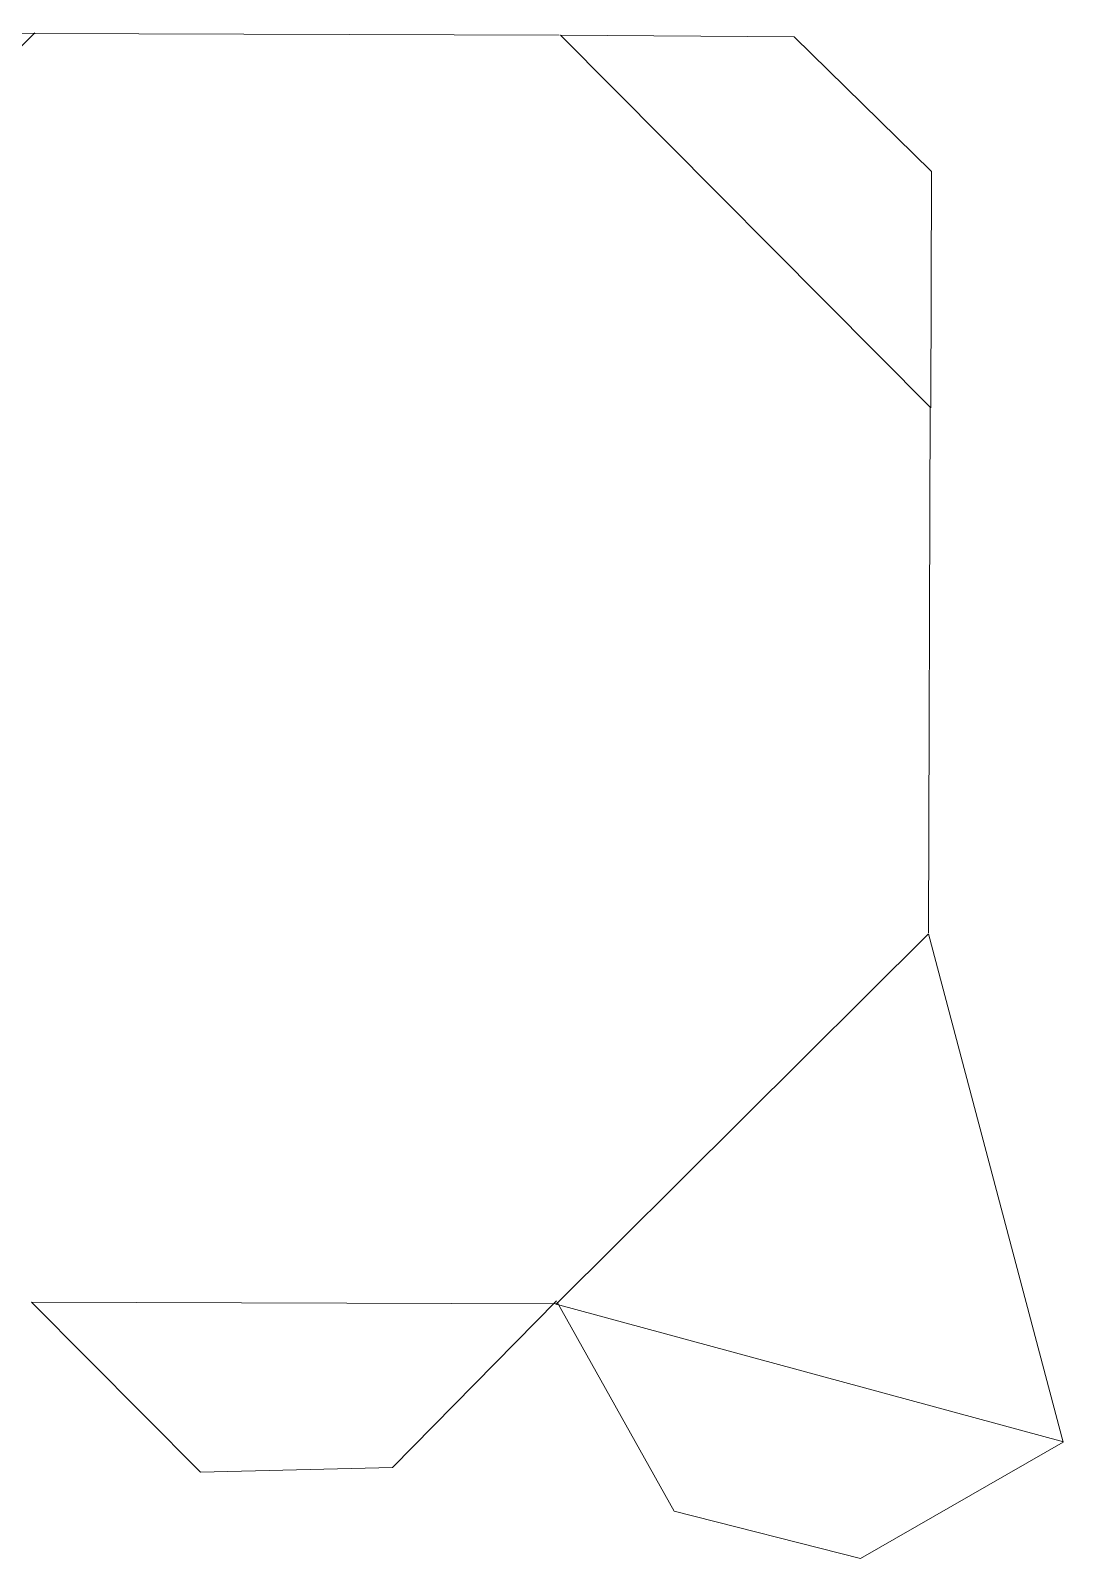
# Model space of a CAD drawing. Header units: inches. Extents: x 2.7 to 15.4, y -11.9 to -1.6.
# Drawn here: x 12.993 to 15.439, y -9.283 to -5.667 of the extents above; entities that cross this region are included whole.
import ezdxf

# ---------------------------------------------------------------- set-up
doc = ezdxf.new("R2010")
doc.units = ezdxf.units.IN
doc.header["$MEASUREMENT"] = 0
doc.layers.add('Layer 1', color=7, linetype='Continuous')

# ---------------------------------------------------------------- blocks, each defined once
blk = doc.blocks.new('block 3')
at = {"layer": 'Layer 1', "color": 7, "lineweight": 5, "true_color": 0xffffff}
for points in [[(13.001, -5.6742), (12.4337, -5.6669)], [(14.2449, -5.6778), (13.0007, -5.6742)], [(14.2476, -5.6778), (14.8011, -5.6814), (15.1258, -5.9996)], [(15.125, -6.56), (15.1259, -5.9996)], [(15.1193, -7.8018), (15.1229, -6.5576)], [(15.1193, -7.8046), (15.4379, -9.0073)], [(12.9953, -8.6762), (13.3955, -9.0784)], [(14.2385, -8.6732), (13.8501, -9.0675), (13.3955, -9.0784)], [(14.2397, -8.6758), (14.517, -9.1709)], [(15.4379, -9.0073), (14.9578, -9.2825), (14.517, -9.1709)]]:
    blk.add_lwpolyline(points, dxfattribs=at)
blk = doc.blocks.new('block 4')
at = {"layer": 'Layer 1', "color": 240, "lineweight": 5, "true_color": 0xed1f24}
for points in [[(12.1209, -6.5494), (13.0032, -5.6721)], [(14.2476, -5.6778), (15.1249, -6.56)], [(15.1193, -7.8046), (14.237, -8.6818)], [(12.9953, -8.6762), (14.2395, -8.6798)], [(14.2377, -8.6811), (15.4386, -9.0066)]]:
    blk.add_lwpolyline(points, dxfattribs=at)
blk = doc.blocks.new('block 2')
at = {"layer": 'Layer 1'}
for name in ['block 3', 'block 4']:
    blk.add_blockref(name, (0, 0), dxfattribs=at)

msp = doc.modelspace()

# ---------------------------------------------------------------- block references
at = {"layer": 'Layer 1'}
msp.add_blockref('block 2', (0, 0), dxfattribs=at)

doc.saveas('drawing.dxf')
